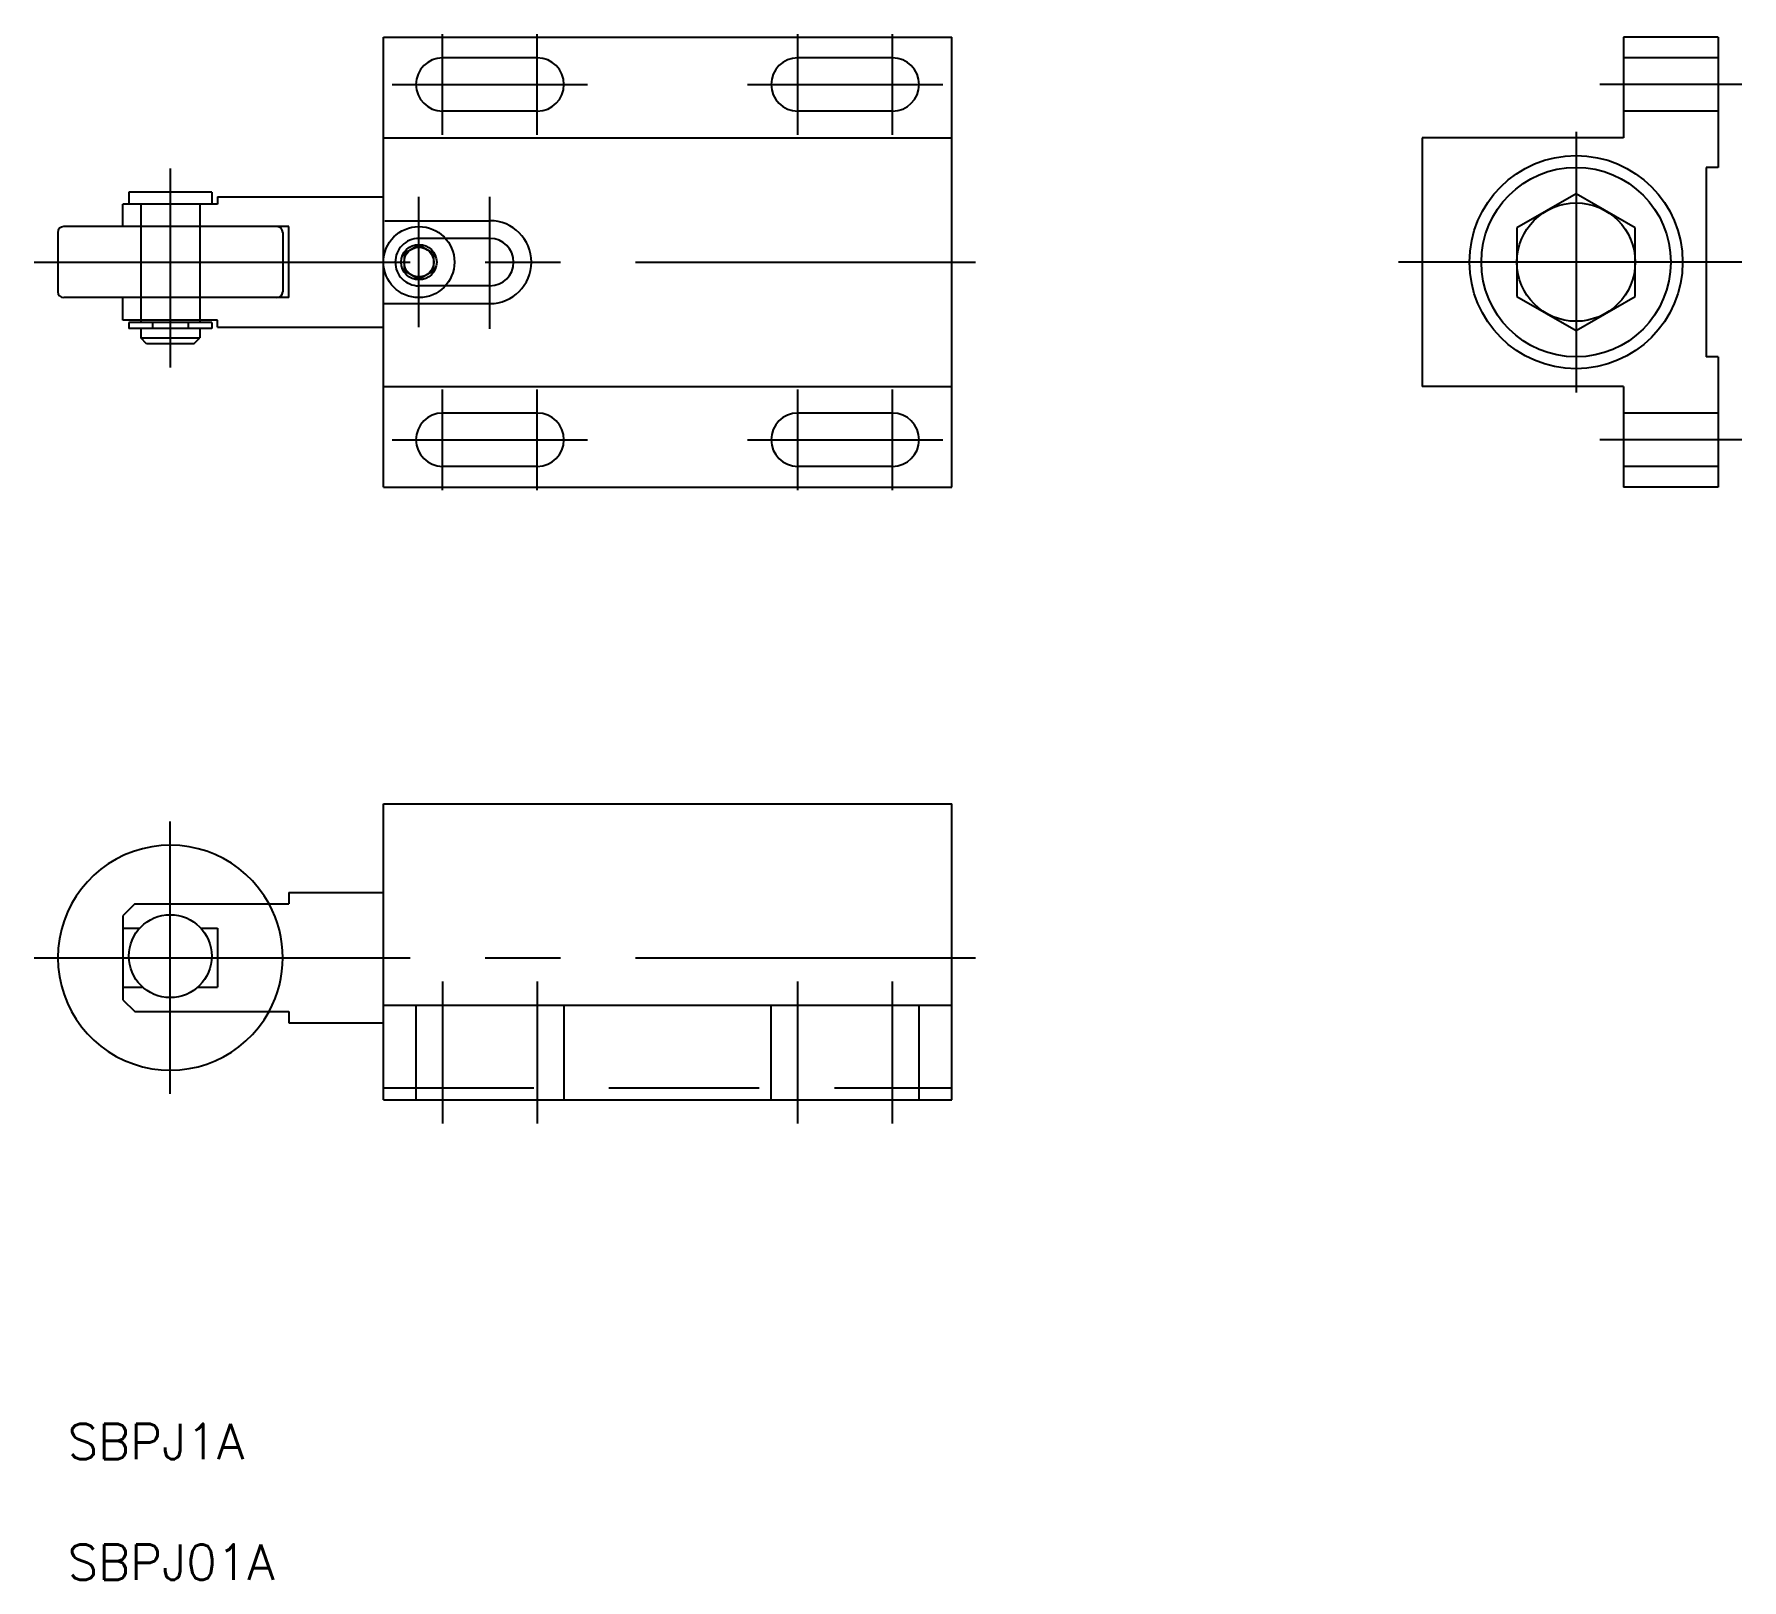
# Model space of a CAD drawing. Extents: x -12 to 133, y -111 to 19.
import ezdxf

# ---------------------------------------------------------------- set-up
doc = ezdxf.new("R2010")
doc.units = 0
doc.linetypes.add('CENTER', pattern=[50.8, 31.75, -6.35, 6.35, -6.35])
doc.linetypes.add('DASHED', pattern=[19.05, 12.7, -6.35])
doc.layers.get('0').update_dxf_attribs({"linetype": 'CONTINUOUS'})
doc.layers.add('CENTER', color=1, linetype='CENTER')
doc.styles.get("Standard").update_dxf_attribs({"font": 'txt.shx', "height": 3, "bigfont": 'bigfont.shx'})

msp = doc.modelspace()

# ---------------------------------------------------------------- linework, layer by layer
at = {"color": 7, "linetype": 'CONTINUOUS'}
for p, q in [((18, 19), (66, 19)), ((18, -19), (18, 19)), ((66, -19), (66, 19)), ((122.74, 19), (122.74, 10.5)), ((130.74, 19), (122.74, 19)), ((130.74, 19), (130.74, 8)), ((31, 17.25), (23, 17.25)), ((61, 17.25), (53, 17.25)), ((31, 12.75), (23, 12.75)), ((61, 12.75), (53, 12.75)), ((18, 10.5), (66, 10.5)), ((105.74, 10.5), (105.74, -10.5)), ((122.74, 10.5), (105.74, 10.5)), ((129.74, 8), (129.74, -8)), ((130.74, 8), (129.74, 8)), ((3.5, 5.9), (-3.5, 5.9)), ((-3.5, 5.9), (-3.5, 4.9)), ((3.5, 5.9), (3.5, 4.9)), ((118.74, 5.77), (113.74, 2.89)), ((123.74, 2.89), (118.74, 5.77)), ((4, 4.9), (-4, 4.9)), ((-4, 3), (-4, 4.9)), ((4, 5.5), (18, 5.5)), ((4, 5.5), (4, 4.9)), ((10, 3), (-9, 3)), ((10, -3), (10, 3)), ((18.12, 3.5), (27, 3.5)), ((113.74, 2.89), (113.74, -2.89)), ((123.74, -2.89), (123.74, 2.89)), ((-9.5, 2.5), (-9.5, -2.5)), ((9.5, 2.5), (9.5, -2.5)), ((21, 1.44), (19.75, 0.72)), ((22.25, 0.72), (21, 1.44)), ((27, 2), (23.24, 2)), ((19.75, 0.72), (19.75, -0.72)), ((22.25, -0.72), (22.25, 0.72)), ((19.75, -0.72), (21, -1.44)), ((21, -1.44), (22.25, -0.72)), ((27, -2), (23.24, -2)), ((10, -3), (-9, -3)), ((-4, -4.9), (-4, -3)), ((18, -3.5), (27, -3.5)), ((113.74, -2.89), (118.74, -5.77)), ((118.74, -5.77), (123.74, -2.89)), ((4, -4.9), (-4, -4.9)), ((3.5, -5.1), (-3.5, -5.1)), ((-3.5, -5.1), (-3.5, -5.6)), ((3.5, -5.6), (-3.5, -5.6)), ((-2.5, -4.9), (-2.5, -5.1)), ((-2.5, -5.6), (-2.5, -6.4)), ((-1.5, -5.1), (-1.5, -5.6)), ((1.5, -5.1), (1.5, -5.6)), ((2.5, -4.9), (2.5, -5.1)), ((2.5, -5.6), (2.5, -6.4)), ((3.5, -5.1), (3.5, -5.6)), ((4, -5.5), (4, -4.9)), ((4, -5.5), (18, -5.5)), ((-2.5, -6.4), (2.5, -6.4)), ((-2, -6.9), (-2.5, -6.4)), ((2, -6.9), (-2, -6.9)), ((2, -6.9), (2.5, -6.4)), ((130.74, -8), (129.74, -8)), ((130.74, -8), (130.74, -19)), ((18, -10.5), (66, -10.5)), ((122.74, -10.5), (105.74, -10.5)), ((122.74, -10.5), (122.74, -19)), ((31, -12.75), (23, -12.75)), ((61, -12.75), (53, -12.75)), ((31, -17.25), (23, -17.25)), ((61, -17.25), (53, -17.25)), ((18, -19), (66, -19)), ((130.74, -19), (122.74, -19)), ((18, -45.74), (66, -45.74)), ((18, -70.74), (18, -45.74)), ((66, -70.74), (66, -45.74)), ((10, -53.24), (18, -53.24)), ((10, -53.24), (10, -54.2)), ((-3, -54.2), (-4, -55.2)), ((-3, -54.2), (10, -54.2)), ((-4, -55.2), (-4, -62.29)), ((-4, -56.24), (-2.58, -56.24)), ((2.58, -56.24), (4, -56.24)), ((4, -56.24), (4, -61.24)), ((-4, -61.24), (-2.3, -61.24)), ((2.3, -61.24), (4, -61.24)), ((-4, -62.29), (-3, -63.29)), ((-3, -63.29), (10, -63.29)), ((10, -63.29), (10, -64.24)), ((18, -62.74), (66, -62.74)), ((10, -64.24), (18, -64.24)), ((18, -70.74), (66, -70.74))]:
    msp.add_line(p, q, dxfattribs=at)
at = {"color": 3, "linetype": 'DASHED'}
for p, q in [((130.74, 17.25), (122.74, 17.25)), ((130.74, 12.75), (122.74, 12.75)), ((-2.5, 4.9), (-2.5, -4.9)), ((2.5, 4.9), (2.5, -4.9)), ((23.24, 2), (21, 2)), ((23.24, -2), (21, -2)), ((130.74, -12.75), (122.74, -12.75)), ((130.74, -17.25), (122.74, -17.25)), ((20.75, -62.74), (20.75, -70.74)), ((33.25, -62.74), (33.25, -70.74)), ((50.75, -70.74), (50.75, -62.74)), ((63.25, -70.74), (63.25, -62.74)), ((18, -69.74), (66, -69.74))]:
    msp.add_line(p, q, dxfattribs=at)
at = {"color": 7, "linetype": 'CONTINUOUS'}
for centre, radius in [((118.74, 0), 9), ((118.74, 0), 8), ((118.74, 0), 5), ((21, 0), 3), ((21, 0), 1.5), ((21, 0), 1.25), ((0, -58.61), 3.5)]:
    msp.add_circle(centre, radius, dxfattribs=at)
for centre, radius, start, end in [((23, 15), 2.25, 90, 270), ((31, 15), 2.25, 270, 90), ((53, 15), 2.25, 90, 270), ((61, 15), 2.25, 270, 90), ((-9, 2.5), 0.5, 90, 180), ((9, 2.5), 0.5, 0, 90), ((27, 0), 3.5, 270, 90), ((27, 0), 2, 270, 90), ((-9, -2.5), 0.5, 180, 270), ((9, -2.5), 0.5, 270, 0), ((23, -15), 2.25, 90, 270), ((31, -15), 2.25, 270, 90), ((53, -15), 2.25, 90, 270), ((61, -15), 2.25, 270, 90), ((0, -58.74), 9.5, 28.5695, 331.4305)]:
    msp.add_arc(centre, radius, start, end, dxfattribs=at)
at = {"color": 3, "linetype": 'DASHED'}
for centre, radius, start, end in [((21, 0), 2, 90, 270), ((0, -58.74), 9.5, 331.4305, 28.5695)]:
    msp.add_arc(centre, radius, start, end, dxfattribs=at)
at = {"layer": 'CENTER', "color": 1, "linetype": 'CENTER'}
for p, q in [((23, 10.75), (23, 19.25)), ((31, 10.75), (31, 19.25)), ((53, 10.75), (53, 19.25)), ((61, 10.75), (61, 19.25)), ((18.75, 15), (35.25, 15)), ((48.75, 15), (65.25, 15)), ((132.74, 15), (120.74, 15)), ((118.74, 11), (118.74, -11)), ((0, 7.9), (0, -8.9)), ((21, -5.5), (21, 5.5)), ((27, -5.62), (27, 5.5)), ((-11.5, 0), (68, 0)), ((132.74, 0), (103.74, 0)), ((23, -19.25), (23, -10.75)), ((31, -19.25), (31, -10.75)), ((53, -19.25), (53, -10.75)), ((61, -19.25), (61, -10.75)), ((18.75, -15), (35.25, -15)), ((48.75, -15), (65.25, -15)), ((132.74, -15), (120.74, -15)), ((0, -70.24), (0, -47.24)), ((-11.5, -58.74), (68, -58.74)), ((23, -60.74), (23, -72.74)), ((31, -60.74), (31, -72.74)), ((53, -72.74), (53, -60.74)), ((61, -72.74), (61, -60.74))]:
    msp.add_line(p, q, dxfattribs=at)

# ---------------------------------------------------------------- texts
at = {"color": 7, "linetype": 'CONTINUOUS'}
for s, p in [('SBPJ1A', (-8.67, -101.1)), ('SBPJ01A', (-8.67, -111.28))]:
    msp.add_text(s, height=3, dxfattribs=at).set_placement(p)

doc.saveas('drawing.dxf')
